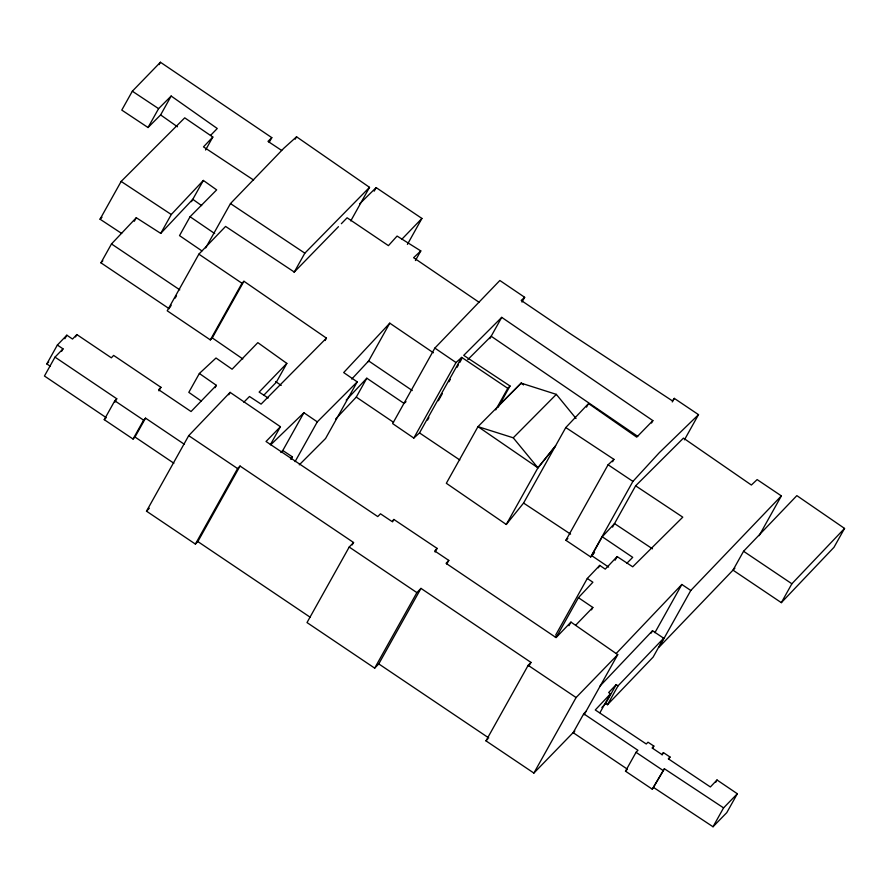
<?xml version="1.0" encoding="UTF-8"?>
<svg xmlns="http://www.w3.org/2000/svg" width="889" height="889" viewBox="0 0 889 889"><rect width="100%" height="100%" fill="white"/><g stroke="black" fill="none" stroke-linecap="round" stroke-linejoin="round"><path stroke-width="1.33" d="M269.178 142.373L271.812 137.651L160.431 62.241L132.339 91.211L121.782 110.092L148.03 127.527L160.62 114.925L171.166 96.034L217.26 128.505L210.504 135.45M159.109 64.608L160.431 62.241M148.03 127.527L158.586 108.647L171.166 96.034M121.693 233.474L100.046 219.194L121.148 181.434L184.723 117.837L212.827 137.039L205.57 150.019M169.232 308.739L100.935 262.822L111.492 243.942L136.284 217.727L160.731 233.385L192.791 199.314L201.67 205.626M50.206 366.212L46.806 363.923L57.363 345.043L66.842 335.197L72.52 339.042L76.854 334.575L111.358 357.823L113.636 355.411L160.942 387.315L158.964 390.849M64.864 338.742L66.842 335.197M57.363 345.043L63.019 348.855L55.007 357.134L44.45 376.014L106.213 417.641L104.246 419.664L133.05 439.044L134.984 437.021L145.54 418.141L184.434 444.344M61.708 351.211L63.019 348.855M134.306 221.272L136.284 217.727M75.532 336.931L76.854 334.575M160.731 233.385L171.277 214.505L203.348 180.434L216.66 189.89L190.068 216.738L179.522 235.618L201.892 250.887M191.468 201.67L203.348 180.434M104.246 419.664L114.803 400.783L116.77 398.761L55.007 357.134M114.792 402.295L116.77 398.761M338.465 226.662L294.281 272.045L225.584 226.428L198.869 254.154L167.221 310.794L210.337 339.898L212.282 337.909L243.942 281.268L326.43 338.12L325.085 340.531M169.888 307.561L171.21 305.194M175.166 298.115L176.489 295.759M205.681 247.931L230.473 203.57L283.791 148.285L296.559 136.795L369.524 187.335L350.766 220.905M295.215 139.195L296.559 136.795M133.05 439.044L143.607 420.164L145.54 418.141M210.337 339.898L241.986 283.258L243.942 281.268M263.866 395.138L276.29 382.27L286.836 363.39L257.832 342.643L232.096 369.213L216.005 358.011L199.369 373.48L188.812 392.36L201.292 401.061M215.06 387.715L216.383 385.348L199.369 373.48M352.222 544.901L353.566 542.501L240.052 466.047L197.847 541.568L195.391 544.09L146.496 511.175L188.712 435.654L230.107 392.371L280.424 426.72L270.367 444.7M294.115 272.345L304.838 253.165L369.524 187.335M228.773 394.772L230.107 392.371M374.18 191.157L376.158 187.612L421.919 218.438L407.418 244.397M195.391 544.09L237.596 468.57L240.052 466.047M281.669 452.512L303.894 412.74L317.295 421.864L357.222 381.87L343.687 372.569L389.771 323.163L433.388 352.777M291.103 459.235L292.414 456.868L282.791 450.512L280.813 452.457M295.07 461.635L317.295 421.864M415.419 260.555L420.797 250.92L397.083 236.063L388.426 245.642L347.11 217.783L341.354 223.706M368.213 361.734L389.771 323.163M357.222 381.87L325.563 438.51L299.271 464.847M335.631 419.008L356.267 397.094L366.824 378.214L404.073 403.428L406.017 401.672M521.987 302.082L524.666 297.293L499.851 280.491L434.854 348.088L392.649 423.608L413.807 438.066L419.508 432.921L461.713 357.389L507.775 388.326L510.042 386.004L463.725 355.367L501.718 317.362L652.87 420.619L651.526 423.02M353.566 542.501L349.21 547.046L307.005 622.567L374.68 668.139L378.77 663.905L420.975 588.385L530.977 662.416L528.966 666.017M413.807 438.066L456.024 362.534L461.713 357.389M427.576 420.053L428.92 417.641M438.355 400.761L442.389 393.538M448.978 381.748L450.323 379.347M457.024 367.357L458.357 364.957M459.702 362.568L461.713 358.967M489.828 338.653L501.718 317.362M392.549 521.854L393.883 519.454L437.11 548.402L435.099 552.002M495.718 409.907L507.775 388.326M498.14 407.295L510.042 386.004M374.68 668.139L416.885 592.619L420.975 588.385M446.8 564.004L448.801 560.403L434.71 550.947L437.11 548.402M576.039 418.475L556.336 394.372L521.176 383.148L477.993 426.642L446.334 483.283L506.274 524.477L537.934 467.825L555.647 445.678M506.274 524.477L523.577 503.063L565.782 427.542L588.529 403.539L636.735 437.155L652.87 420.619M586.518 407.14L587.862 404.739M593.43 553.969L590.696 556.936L565.882 540.29L608.087 464.769L613.932 459.357L565.782 427.542M612.599 461.758L613.932 459.357M672.273 401.95L674.284 398.361L698.51 414.652L684.441 439.833M574.583 731.136L533.878 773.074L485.972 740.859L528.177 665.328L530.977 662.416M590.696 556.936L632.912 481.405L659.26 452.723L698.51 414.652M608.621 567.082L591.696 555.647L602.253 536.767L614.521 523.577L652.47 548.813M612.543 527.121L635.624 485.816L683.452 438.11L751.383 485.027L757.139 479.593L781.364 495.895L759.139 535.667M555.647 635.113L587.296 578.472L599.719 565.404L605.253 569.127L617.133 556.581L632.712 566.804L682.774 517.165L635.624 485.816M556.192 637.446L578.417 597.675L592.885 582.228L587.296 578.472M598.375 567.815L599.719 565.404M568.96 625.7L570.971 622.1L617.733 654.637L584.095 714.812M615.121 560.203L617.133 556.581M591.496 609.865L592.841 607.454L578.417 597.675M533.878 773.074L576.094 697.543L617.733 654.637M600.064 685.997L652.526 630.723L663.672 638.224L618.044 685.841L616.188 684.63L608.654 692.564L610.51 693.787L595.274 709.967L646.27 743.993L648.003 742.204L653.848 746.071L652.104 747.96L661.783 754.439L663.461 752.627L670.017 757.017L668.317 758.806L710.378 786.965L717.012 779.986L737.337 793.755L723.579 807.879L664.383 768.752L652.304 789.199L625.489 771.185L627.412 769.196L573.172 732.669L583.729 713.789L586.073 711.278M599.953 712.667L610.51 693.787M601.875 707.477L605.642 703.51L616.188 684.63M605.642 703.51L607.487 704.721L618.044 685.841M651.204 633.079L652.526 630.723M654.904 632.679L681.841 584.473L690.797 590.463L781.364 495.895M663.672 638.224L653.126 657.104L607.487 704.721M690.797 590.463L659.138 647.114L734.903 568.16M743.56 551.269L733.003 570.149L781.331 602.653L833.993 547.302L844.55 528.422L796.855 495.629L743.56 551.269L791.877 583.773L844.55 528.422M625.489 771.185L636.046 752.305L637.969 750.316L583.729 713.789M652.526 748.427L653.848 746.071M662.138 754.983L663.461 752.627M668.695 759.384L670.017 757.017M652.304 789.199L664.383 768.752M781.331 602.653L791.877 583.773M715.701 782.342L717.012 779.986M653.826 787.632L713.022 826.759L723.579 807.879M737.337 793.755L726.78 812.635L713.022 826.759M674.284 398.361L672.529 400.961L570.005 333.531L521.198 300.426L524.666 297.293M537.934 467.825L513.242 437.799L477.993 426.642L537.934 467.825L555.225 446.422M591.696 555.647L594.53 552.614M351.733 379.081L368.668 360.934L412.274 390.538M448.801 560.403L446.067 563.348L556.07 637.602L570.971 622.1M573.172 732.669L574.739 730.991M346.188 400.128L366.824 378.214M100.935 262.822L102.846 260.799M212.827 137.039L203.481 146.874L253.576 180.023M616.321 653.371L681.841 584.473M555.403 637.435L557.314 635.435M146.496 511.175L149.319 508.23M393.883 519.454L391.949 521.476L380.47 513.798L377.769 516.576L266.033 441.5L280.424 426.72M160.942 387.315L158.653 389.693L191.057 411.529L216.383 385.348M485.972 740.859L487.828 738.915M46.806 363.923L48.706 361.956M401.684 239.408L421.919 218.438M286.836 363.39L259.132 392.082L268.178 398.039M575.672 625.211L592.841 607.454M243.83 402.228L249.498 396.494L261.088 404.128L326.43 338.12M626.923 563.193L632.712 557.347L602.253 536.767M513.242 437.799L556.336 394.372M290.459 458.835L292.414 456.868M499.485 404.884L521.176 383.148L523.443 384.715L521.176 383.148M100.046 219.194L102.002 217.238M467.781 359.634L491.173 336.242L637.735 436.366M359.656 203.825L376.158 187.612M271.812 137.651L267.989 141.373L281.691 150.463M270.845 444.667L303.894 412.74M420.797 250.92L413.607 257.71L479.304 302.427M565.882 540.29L567.827 538.49M121.148 181.434L171.277 214.505M523.577 503.063L570.582 534.133M132.339 91.211L158.586 108.647M230.473 203.57L304.838 253.165M608.087 464.769L632.912 481.405M419.508 432.921L459.802 459.98M111.492 243.942L179.789 289.858M528.177 665.328L576.094 697.543M636.046 752.305L662.85 770.319M198.869 254.154L241.986 283.258M188.712 435.654L237.596 468.57M349.21 547.046L416.885 592.619M114.803 400.783L143.607 420.164M134.984 437.021L173.877 463.225M197.847 541.568L310.205 617.255M378.77 663.905L488.761 737.937M356.267 397.094L393.527 422.308M434.854 348.088L456.024 362.534M190.068 216.738L214.682 233.54M212.282 337.909L242.797 358.934M275.568 381.525L281.213 385.415M160.62 114.925L177.478 126.794"/></g></svg>
